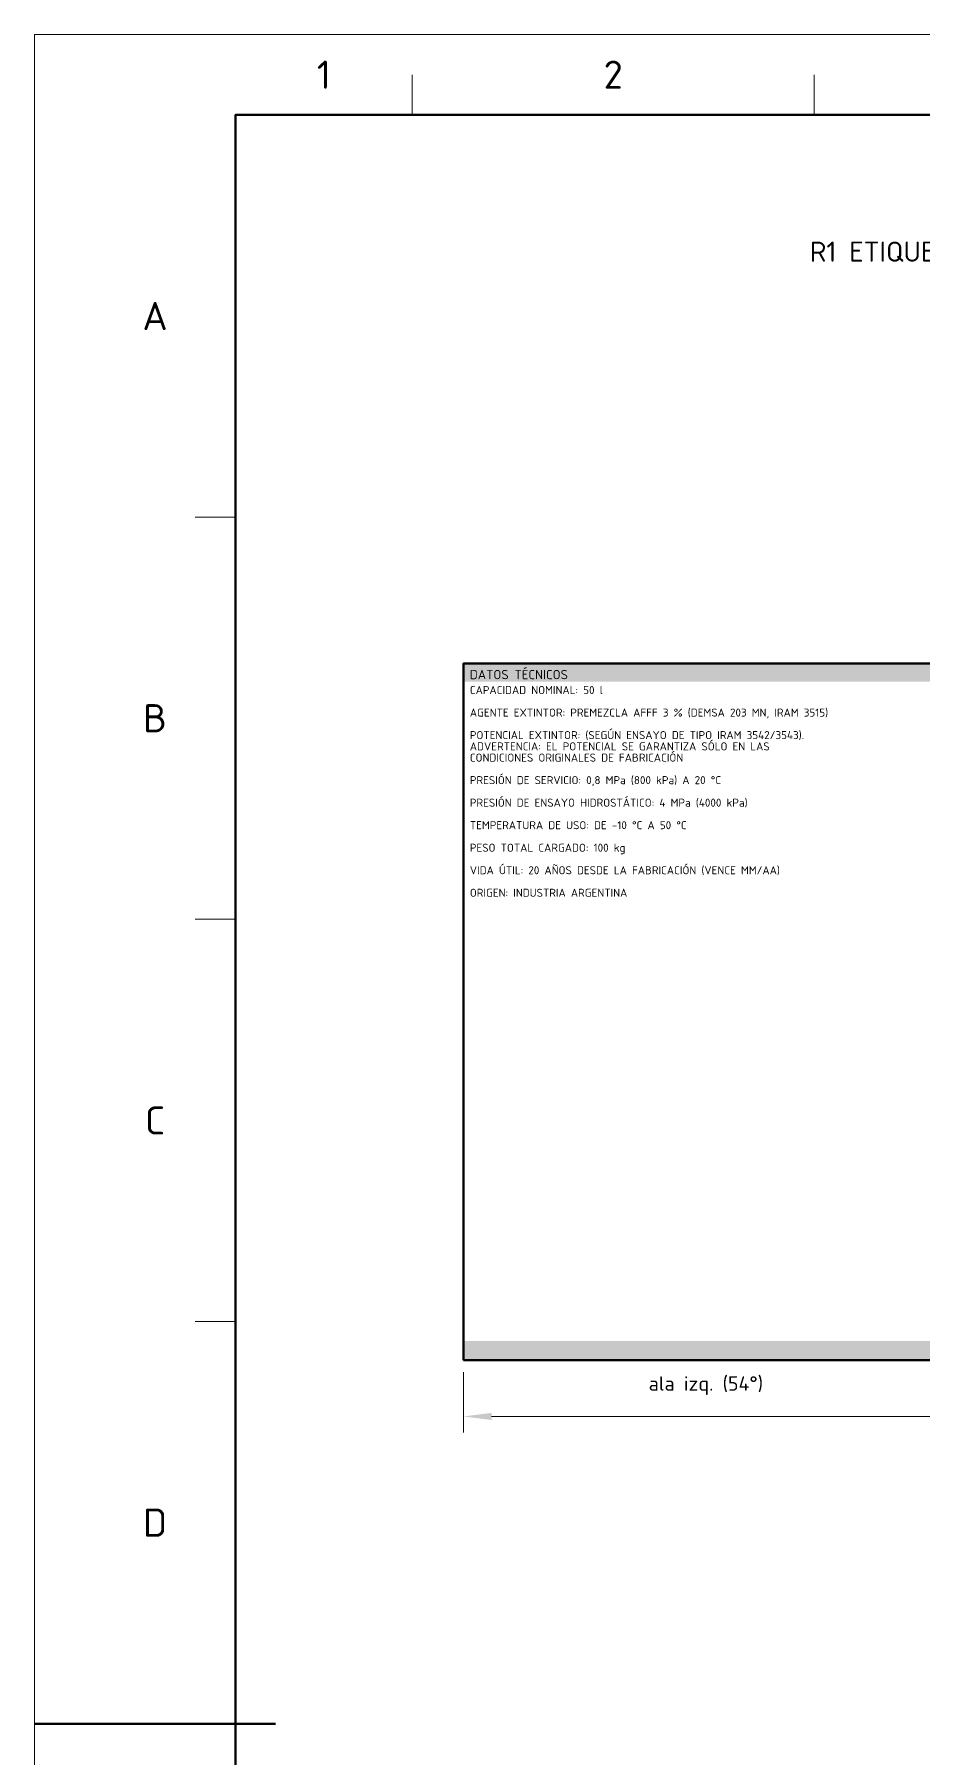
# Model space of a CAD drawing. Header units: millimetres. Extents: x 0 to 2382, y 0 to 420.
# Drawn here: x 1788 to 1898.5, y 205.8 to 420 of the extents above; entities that cross this region are included whole.
import ezdxf
from ezdxf.enums import TextEntityAlignment as Align

# ---------------------------------------------------------------- set-up
doc = ezdxf.new("R2010")
doc.units = ezdxf.units.MM
for name, color, linetype, lineweight in [('01-VISIBLE', 7, 'CONTINUOUS', 70), ('04-COTA', 3, 'CONTINUOUS', 18), ('06-TEXTO', 7, 'CONTINUOUS', 25), ('07-RECUADRO', 7, 'CONTINUOUS', 70), ('08-FINA', 5, 'CONTINUOUS', 18), ('13-GRAFICA', 30, 'CONTINUOUS', 18)]:
    doc.layers.add(name, color=color, linetype=linetype, lineweight=lineweight)
doc.styles.add('ISO3098', font='isocpeur.ttf')
doc.dimstyles.new('FLAMA-IRAM', dxfattribs={"dimtxt": 3.5, "dimasz": 3.5, "dimexe": 2, "dimexo": 1.5, "dimgap": 1, "dimtad": 1, "dimdec": 1, "dimtxsty": 'ISO3098', "dimblk": 'IRAM_FLECHA', "dimblk1": 'IRAM_FLECHA', "dimblk2": 'IRAM_FLECHA', "dimcen": 2.5, "dimclrd": 256, "dimclre": 256, "dimclrt": 256, "dimazin": 3, "dimtfac": 1, "dimtmove": 0, "dimatfit": 3, "dimlwd": 18, "dimlwe": 18})

# ---------------------------------------------------------------- blocks, each defined once
blk = doc.blocks.new('IRAM_FLECHA')
blk.add_solid([(0, 0), (-1, 0.125), (-1, -0.125)])

msp = doc.modelspace()

# ---------------------------------------------------------------- hatches: boundary and pattern name
at = {"layer": '13-GRAFICA', "true_color": 0xeedeaa}
h = msp.add_hatch(color=7, dxfattribs=at)
h.dxf.hatch_style = 1
h.paths.add_polyline_path([(1901.681, 339.531), (1901.681, 341.801), (1841.363, 341.801), (1841.363, 339.531)])
h = msp.add_hatch(color=7, dxfattribs=at)
h.dxf.hatch_style = 1
h.paths.add_polyline_path([(2082.637, 255.199), (2082.637, 257.599), (1841.363, 257.599), (1841.363, 255.199)])

# ---------------------------------------------------------------- linework, layer by layer
at = {"layer": '01-VISIBLE'}
msp.add_lwpolyline([(1841.363, 255.199), (2082.637, 255.199), (2082.637, 341.801), (1841.363, 341.801)], close=True, dxfattribs=at)
at = {"layer": '07-RECUADRO'}
msp.add_line((1788, 210), (1818, 210), dxfattribs=at)
msp.add_lwpolyline([(1813, 10), (2372, 10), (2372, 410), (1813, 410)], close=True, dxfattribs=at)
at = {"layer": '08-FINA'}
for p, q in [((1835, 410), (1835, 415)), ((1885, 410), (1885, 415)), ((1813, 360), (1808, 360)), ((1813, 310), (1808, 310)), ((1813, 260), (1808, 260))]:
    msp.add_line(p, q, dxfattribs=at)
msp.add_lwpolyline([(1788, 0), (2382, 0), (2382, 420), (1788, 420)], close=True, dxfattribs=at)

# ---------------------------------------------------------------- texts
at = {"layer": '06-TEXTO', "style": 'ISO3098'}
for s, height, p in [('1', 3.5, (1824, 415)), ('2', 3.5, (1860, 415)), ('R1 ETIQUETA DESARROLLADA 603 × 217 mm (panel central 302 = arco 108° + alas 151) - ESC. 1:2,5', 2.5, (1962, 393)), ('A', 3.5, (1803, 385)), ('B', 3.5, (1803, 335)), ('C', 3.5, (1803, 285)), ('D', 3.5, (1803, 235))]:
    msp.add_text(s, height=height, dxfattribs=at).set_placement(p, align=Align.MIDDLE_CENTER)
at = {"layer": '08-FINA', "style": 'ISO3098'}
msp.add_text('ala izq. (54°)', height=1.8, dxfattribs=at).set_placement((1871.522, 253.199), align=Align.TOP_CENTER)
at = {"layer": '13-GRAFICA', "true_color": 0x191919, "style": 'ISO3098'}
for s, height, p in [('DATOS TÉCNICOS', 1.15, (1842.163, 341.001)), ('CAPACIDAD NOMINAL: 50 l', 1, (1842.163, 339.001)), ('AGENTE EXTINTOR: PREMEZCLA AFFF 3 % (DEMSA 203 MN, IRAM 3515)', 1, (1842.163, 336.201)), ('ADVERTENCIA: EL POTENCIAL SE GARANTIZA SÓLO EN LAS', 1, (1842.163, 332.001)), ('POTENCIAL EXTINTOR: (SEGÚN ENSAYO DE TIPO IRAM 3542/3543).', 1, (1842.163, 333.401)), ('CONDICIONES ORIGINALES DE FABRICACIÓN', 1, (1842.163, 330.601)), ('PRESIÓN DE SERVICIO: 0,8 MPa (800 kPa) A 20 °C', 1, (1842.163, 327.801)), ('PRESIÓN DE ENSAYO HIDROSTÁTICO: 4 MPa (4000 kPa)', 1, (1842.163, 325.001)), ('TEMPERATURA DE USO: DE -10 °C A 50 °C', 1, (1842.163, 322.201)), ('PESO TOTAL CARGADO: 100 kg', 1, (1842.163, 319.401)), ('VIDA ÚTIL: 20 AÑOS DESDE LA FABRICACIÓN (VENCE MM/AA)', 1, (1842.163, 316.601)), ('ORIGEN: INDUSTRIA ARGENTINA', 1, (1842.163, 313.801))]:
    msp.add_text(s, height=height, dxfattribs=at).set_placement(p, align=Align.TOP_LEFT)

# ---------------------------------------------------------------- dimensions: what is measured, and where the dimension line sits
at = {"layer": '04-COTA'}
msp.add_linear_dim(base=(1841.363, 248.199), p1=(1841.363, 255.199), p2=(2082.637, 255.199), dimstyle='FLAMA-IRAM', override={"dimlfac": 2.5}, dxfattribs=at).render()

doc.saveas('drawing.dxf')
